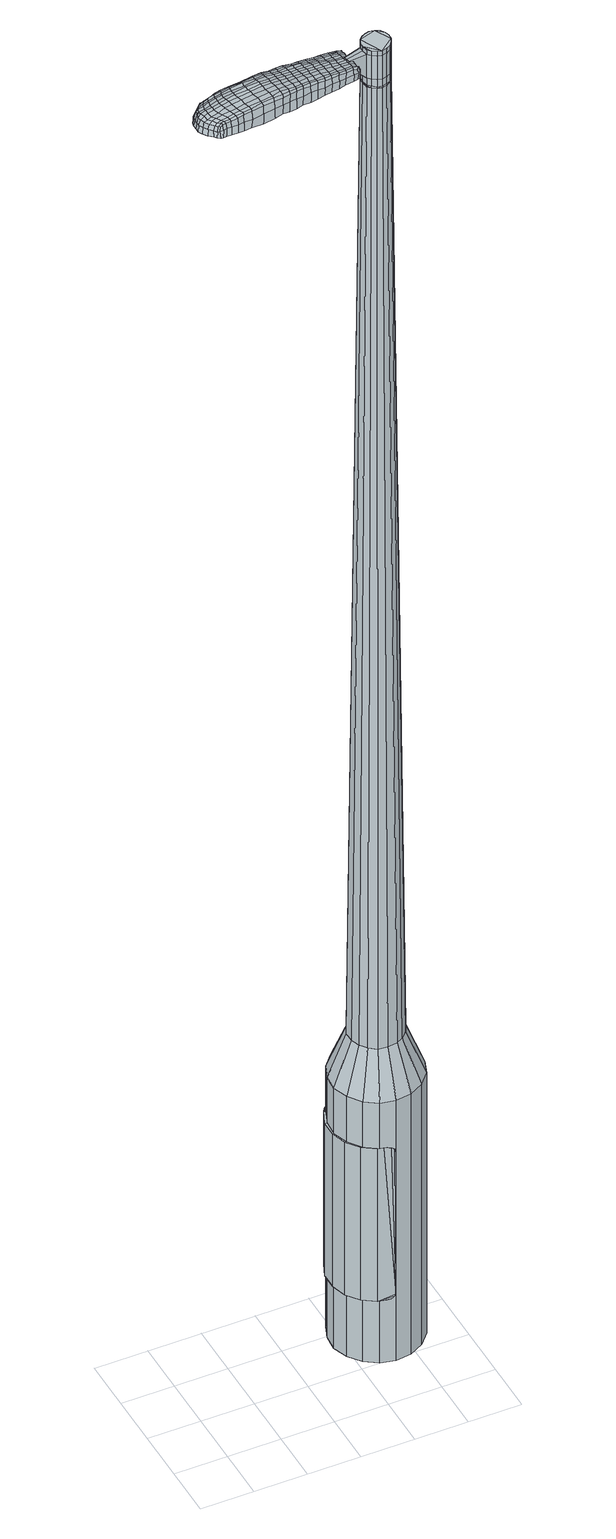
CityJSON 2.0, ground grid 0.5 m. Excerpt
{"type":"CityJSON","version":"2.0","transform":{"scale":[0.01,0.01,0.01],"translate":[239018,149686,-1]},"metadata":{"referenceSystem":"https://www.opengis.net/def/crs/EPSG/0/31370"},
"CityObjects":{
"object1":{"type":"GenericCityObject","attributes":{"cluster":982,"mean_distance_to_centroid":0.295,"new_centroid_x":239019.84,"new_centroid_y":149686.92,"mean_distance_to_camera":10.85,"H1":6.36,"H2":-16.32,"Z_final":110.92,"cluster2":-1,"proj_x":239018.96,"proj_y":149680.5,"id_line":83683,"bearing_l":277.88,"distance":6.48,"orientation":"right","G_obj":187.88},"geometry":[{"type":"MultiSurface","lod":"2","boundaries":[[[0,1,2,3]],[[1,4,5,2]],[[4,6,7,5]],[[6,8,9,7]],[[8,10,11,9]],[[10,12,13,11]],[[12,14,15,13]],[[14,16,17,15]],[[16,18,19,17]],[[18,20,21,19]],[[20,22,23,21]],[[22,24,25,23]],[[24,26,27,25]],[[26,28,29,27]],[[28,30,31,29]],[[30,32,33,31]],[[32,34,35,33]],[[34,0,3,35]],[[36,37,38,39]],[[38,40,41,42]],[[41,43,42]],[[42,44,45,46]],[[45,47,46]],[[46,48,49,50]],[[49,51,50]],[[42,46,50,38]],[[50,52,39,38]],[[53,36,39]],[[2,5,7,35]],[[7,9,11,15]],[[11,13,15]],[[15,17,19,23]],[[19,21,23]],[[23,25,27,31]],[[27,29,31]],[[15,23,31,7]],[[31,33,35,7]],[[3,2,35]],[[1,0,54,55]],[[0,34,56,54]],[[34,32,57,56]],[[32,30,58,57]],[[30,28,59,58]],[[28,26,60,59]],[[26,24,61,60]],[[24,22,62,61]],[[22,20,63,62]],[[20,18,64,63]],[[18,16,65,64]],[[16,14,66,65]],[[14,12,67,66]],[[12,10,68,67]],[[10,8,69,68]],[[8,6,70,69]],[[6,4,71,70]],[[4,1,55,71]],[[55,54,72,73]],[[54,56,74,72]],[[56,57,75,74]],[[57,58,76,75]],[[58,59,77,76]],[[59,60,78,77]],[[60,61,79,78]],[[61,62,80,79]],[[62,63,81,80]],[[63,64,82,81]],[[64,65,83,82]],[[65,66,84,83]],[[66,67,85,84]],[[67,68,86,85]],[[68,69,87,86]],[[69,70,88,87]],[[70,71,89,88]],[[71,55,73,89]],[[72,90,91,92]],[[93,94,90,72]],[[75,95,94,93]],[[96,97,95,75]],[[98,99,97,96]],[[78,100,99,98]],[[101,102,100,78]],[[80,103,102,101]],[[81,104,103,80]],[[105,106,104,81]],[[107,108,106,105]],[[109,110,108,107]],[[85,111,110,109]],[[86,112,111,85]],[[87,113,112,86]],[[88,114,113,87]],[[89,115,114,88]],[[92,91,115,89]],[[116,117,118,119]],[[120,116,119,121]],[[122,120,121,123]],[[124,122,123,125]],[[126,124,125,127]],[[128,126,127,129]],[[130,128,129,131]],[[132,130,131,133]],[[134,132,133,135]],[[136,134,135,137]],[[138,136,137,139]],[[140,138,139,141]],[[142,140,141,143]],[[144,142,143,145]],[[146,144,145,147]],[[148,146,147,149]],[[73,72,92]],[[74,93,72]],[[74,75,93]],[[76,96,75]],[[76,77,98,96]],[[77,78,98]],[[79,101,78]],[[79,80,101]],[[82,105,81]],[[82,83,107,105]],[[83,84,109,107]],[[84,85,109]],[[73,92,89]],[[150,91,90]],[[150,115,91]],[[151,110,111]],[[151,152,108,110]],[[152,153,106,108]],[[153,104,106]],[[154,102,103]],[[154,100,102]],[[155,99,100]],[[155,156,97,99]],[[156,95,97]],[[157,94,95]],[[157,90,94]],[[39,52,148,158]],[[150,90,159,149]],[[53,39,158,117]],[[90,157,118,159]],[[36,53,117,116]],[[157,95,119,118]],[[37,36,116,120]],[[95,156,121,119]],[[38,37,120,122]],[[156,155,123,121]],[[40,38,122,124]],[[155,100,125,123]],[[41,40,124,126]],[[100,154,127,125]],[[43,41,126,128]],[[154,103,129,127]],[[42,43,128,130]],[[103,104,131,129]],[[44,42,130,132]],[[104,153,133,131]],[[45,44,132,134]],[[153,152,135,133]],[[47,45,134,136]],[[152,151,137,135]],[[46,47,136,138]],[[151,111,139,137]],[[48,46,138,140]],[[111,112,141,139]],[[49,48,140,142]],[[112,113,143,141]],[[51,49,142,144]],[[113,114,145,143]],[[50,51,144,146]],[[114,115,147,145]],[[52,50,146,148]],[[115,150,149,147]],[[148,149,160,161]],[[149,159,162,160]],[[159,118,163,162]],[[118,117,164,163]],[[117,158,165,164]],[[158,148,161,165]],[[166,167,168,169]],[[170,166,169,171]],[[166,170,172,173]],[[167,166,173,174]],[[175,176,177,178]],[[179,175,178,180]],[[175,179,181,182]],[[176,175,182,183]],[[184,185,186,187]],[[188,184,187,189]],[[184,188,190,191]],[[185,184,191,192]],[[193,194,195,196]],[[197,193,196,198]],[[193,197,199,200]],[[194,193,200,201]],[[202,203,204,205]],[[206,202,205,207]],[[202,206,208,209]],[[203,202,209,210]],[[211,212,213,214]],[[215,211,214,216]],[[211,215,217,218]],[[212,211,218,219]],[[220,221,222,223]],[[212,220,223,213]],[[220,212,219,224]],[[221,220,224,225]],[[226,227,228,229]],[[221,226,229,222]],[[226,221,225,230]],[[227,226,230,231]],[[232,170,171,233]],[[227,232,233,228]],[[232,227,231,234]],[[170,232,234,172]],[[235,236,237,238]],[[239,235,238,240]],[[235,239,241,242]],[[236,235,242,243]],[[244,245,246,247]],[[236,244,247,237]],[[244,236,243,248]],[[245,244,248,249]],[[250,251,252,253]],[[245,250,253,246]],[[250,245,249,254]],[[251,250,254,255]],[[256,257,258,259]],[[251,256,259,252]],[[256,251,255,260]],[[257,256,260,261]],[[262,167,174,263]],[[257,262,263,258]],[[262,257,261,264]],[[167,262,264,168]],[[265,266,267,268]],[[269,265,268,270]],[[265,269,271,272]],[[266,265,272,273]],[[274,275,276,277]],[[266,274,277,267]],[[274,266,273,278]],[[275,274,278,279]],[[280,281,282,283]],[[275,280,283,276]],[[280,275,279,284]],[[281,280,284,285]],[[286,179,180,287]],[[281,286,287,282]],[[286,281,285,288]],[[179,286,288,181]],[[289,290,291,292]],[[293,289,292,294]],[[289,293,295,296]],[[290,289,296,297]],[[298,299,300,301]],[[290,298,301,291]],[[298,290,297,302]],[[299,298,302,303]],[[304,305,306,307]],[[299,304,307,300]],[[304,299,303,308]],[[305,304,308,309]],[[310,311,312,313]],[[305,310,313,306]],[[310,305,309,314]],[[311,310,314,315]],[[316,176,183,317]],[[311,316,317,312]],[[316,311,315,318]],[[176,316,318,177]],[[319,205,204,320]],[[321,319,320,322]],[[319,321,323,324]],[[205,319,324,207]],[[325,321,322,326]],[[327,325,326,328]],[[325,327,329,330]],[[321,325,330,323]],[[331,327,328,332]],[[333,331,332,334]],[[331,333,335,336]],[[327,331,336,329]],[[337,333,334,338]],[[339,337,338,340]],[[337,339,341,342]],[[333,337,342,335]],[[343,339,340,344]],[[194,343,344,195]],[[343,194,201,345]],[[339,343,345,341]],[[346,347,192,191]],[[348,346,191,190]],[[346,348,349,350]],[[347,346,350,351]],[[352,353,351,350]],[[354,352,350,349]],[[352,354,355,356]],[[353,352,356,357]],[[358,359,357,356]],[[360,358,356,355]],[[358,360,361,362]],[[359,358,362,363]],[[364,365,363,362]],[[366,364,362,361]],[[364,366,199,197]],[[365,364,197,198]],[[367,368,369,370]],[[269,367,370,271]],[[367,269,270,371]],[[368,367,371,372]],[[373,188,189,374]],[[368,373,374,369]],[[373,368,372,375]],[[188,373,375,190]],[[376,377,378,379]],[[215,376,379,217]],[[376,215,216,380]],[[377,376,380,381]],[[382,383,384,385]],[[377,382,385,378]],[[382,377,381,386]],[[383,382,386,387]],[[388,185,192,389]],[[383,388,389,384]],[[388,383,387,390]],[[185,388,390,186]],[[391,392,393,394]],[[173,391,394,174]],[[391,173,172,395]],[[392,391,395,396]],[[397,398,399,400]],[[392,397,400,393]],[[397,392,396,401]],[[398,397,401,402]],[[403,196,195,404]],[[398,403,404,399]],[[403,398,402,405]],[[196,403,405,198]],[[406,407,408,409]],[[178,406,409,180]],[[406,178,177,410]],[[407,406,410,411]],[[412,200,199,413]],[[407,412,413,408]],[[412,407,411,414]],[[200,412,414,201]],[[415,416,417,418]],[[293,415,418,295]],[[415,293,294,419]],[[416,415,419,420]],[[421,206,207,422]],[[416,421,422,417]],[[421,416,420,423]],[[206,421,423,208]],[[424,425,426,427]],[[239,424,427,241]],[[424,239,240,428]],[[425,424,428,429]],[[430,431,432,433]],[[425,430,433,426]],[[430,425,429,434]],[[431,430,434,435]],[[436,203,210,437]],[[431,436,437,432]],[[436,431,435,438]],[[203,436,438,204]],[[439,440,429,428]],[[238,439,428,240]],[[439,238,237,441]],[[440,439,441,442]],[[443,444,435,434]],[[440,443,434,429]],[[443,440,442,445]],[[444,443,445,446]],[[447,320,204,438]],[[444,447,438,435]],[[447,444,446,448]],[[320,447,448,322]],[[449,450,451,452]],[[296,449,452,297]],[[449,296,295,418]],[[450,449,418,417]],[[453,324,323,454]],[[450,453,454,451]],[[453,450,417,422]],[[324,453,422,207]],[[455,456,442,441]],[[247,455,441,237]],[[455,247,246,457]],[[456,455,457,458]],[[459,460,446,445]],[[456,459,445,442]],[[459,456,458,461]],[[460,459,461,462]],[[463,326,322,448]],[[460,463,448,446]],[[463,460,462,464]],[[326,463,464,328]],[[465,466,467,468]],[[302,465,468,303]],[[465,302,297,452]],[[466,465,452,451]],[[469,330,329,470]],[[466,469,470,467]],[[469,466,451,454]],[[330,469,454,323]],[[471,472,458,457]],[[253,471,457,246]],[[471,253,252,473]],[[472,471,473,474]],[[475,476,462,461]],[[472,475,461,458]],[[475,472,474,477]],[[476,475,477,478]],[[479,332,328,464]],[[476,479,464,462]],[[479,476,478,480]],[[332,479,480,334]],[[481,482,483,484]],[[308,481,484,309]],[[481,308,303,468]],[[482,481,468,467]],[[485,336,335,486]],[[482,485,486,483]],[[485,482,467,470]],[[336,485,470,329]],[[487,488,474,473]],[[259,487,473,252]],[[487,259,258,489]],[[488,487,489,490]],[[491,492,478,477]],[[488,491,477,474]],[[491,488,490,493]],[[492,491,493,494]],[[495,338,334,480]],[[492,495,480,478]],[[495,492,494,496]],[[338,495,496,340]],[[497,498,499,500]],[[314,497,500,315]],[[497,314,309,484]],[[498,497,484,483]],[[501,342,341,502]],[[498,501,502,499]],[[501,498,483,486]],[[342,501,486,335]],[[503,504,490,489]],[[263,503,489,258]],[[503,263,174,394]],[[504,503,394,393]],[[505,506,494,493]],[[504,505,493,490]],[[505,504,393,400]],[[506,505,400,399]],[[507,344,340,496]],[[506,507,496,494]],[[507,506,399,404]],[[344,507,404,195]],[[508,509,411,410]],[[318,508,410,177]],[[508,318,315,500]],[[509,508,500,499]],[[510,345,201,414]],[[509,510,414,411]],[[510,509,499,502]],[[345,510,502,341]],[[511,512,372,371]],[[268,511,371,270]],[[511,268,267,513]],[[512,511,513,514]],[[515,348,190,375]],[[512,515,375,372]],[[515,512,514,516]],[[348,515,516,349]],[[517,518,519,520]],[[218,517,520,219]],[[517,218,217,379]],[[518,517,379,378]],[[521,522,523,524]],[[518,521,524,519]],[[521,518,378,385]],[[522,521,385,384]],[[525,347,351,526]],[[522,525,526,523]],[[525,522,384,389]],[[347,525,389,192]],[[527,528,514,513]],[[277,527,513,267]],[[527,277,276,529]],[[528,527,529,530]],[[531,354,349,516]],[[528,531,516,514]],[[531,528,530,532]],[[354,531,532,355]],[[533,534,535,536]],[[224,533,536,225]],[[533,224,219,520]],[[534,533,520,519]],[[537,538,539,540]],[[534,537,540,535]],[[537,534,519,524]],[[538,537,524,523]],[[541,353,357,542]],[[538,541,542,539]],[[541,538,523,526]],[[353,541,526,351]],[[543,544,530,529]],[[283,543,529,276]],[[543,283,282,545]],[[544,543,545,546]],[[547,360,355,532]],[[544,547,532,530]],[[547,544,546,548]],[[360,547,548,361]],[[549,550,551,552]],[[230,549,552,231]],[[549,230,225,536]],[[550,549,536,535]],[[553,554,555,556]],[[550,553,556,551]],[[553,550,535,540]],[[554,553,540,539]],[[557,359,363,558]],[[554,557,558,555]],[[557,554,539,542]],[[359,557,542,357]],[[559,560,546,545]],[[287,559,545,282]],[[559,287,180,409]],[[560,559,409,408]],[[561,366,361,548]],[[560,561,548,546]],[[561,560,408,413]],[[366,561,413,199]],[[562,563,396,395]],[[234,562,395,172]],[[562,234,231,552]],[[563,562,552,551]],[[564,565,402,401]],[[563,564,401,396]],[[564,563,551,556]],[[565,564,556,555]],[[566,365,198,405]],[[565,566,405,402]],[[566,565,555,558]],[[365,566,558,363]],[[567,568,569,570]],[[570,569,571,572]],[[573,571,569,574]],[[574,569,568,575]],[[576,577,578,579]],[[579,578,580,581]],[[582,580,578,583]],[[583,578,577,584]],[[585,586,587,588]],[[588,587,589,590]],[[591,589,587,592]],[[592,587,586,593]],[[594,595,596,597]],[[597,596,598,599]],[[600,598,596,601]],[[601,596,595,602]],[[603,604,605,606]],[[606,605,607,608]],[[609,607,605,610]],[[610,605,604,611]],[[612,613,614,615]],[[615,614,616,617]],[[618,616,614,619]],[[619,614,613,620]],[[621,622,623,624]],[[624,623,613,612]],[[620,613,623,625]],[[625,623,622,626]],[[627,628,629,630]],[[630,629,622,621]],[[626,622,629,631]],[[631,629,628,632]],[[572,571,633,634]],[[634,633,628,627]],[[632,628,633,635]],[[635,633,571,573]],[[636,637,638,639]],[[639,638,640,641]],[[642,640,638,643]],[[643,638,637,644]],[[645,646,647,648]],[[648,647,637,636]],[[644,637,647,649]],[[649,647,646,650]],[[651,652,653,654]],[[654,653,646,645]],[[650,646,653,655]],[[655,653,652,656]],[[657,658,659,660]],[[660,659,652,651]],[[656,652,659,661]],[[661,659,658,662]],[[575,568,663,664]],[[664,663,658,657]],[[662,658,663,665]],[[665,663,568,567]],[[666,667,668,669]],[[669,668,670,671]],[[672,670,668,673]],[[673,668,667,674]],[[675,676,677,678]],[[678,677,667,666]],[[674,667,677,679]],[[679,677,676,680]],[[681,682,683,684]],[[684,683,676,675]],[[680,676,683,685]],[[685,683,682,686]],[[581,580,687,688]],[[688,687,682,681]],[[686,682,687,689]],[[689,687,580,582]],[[690,691,692,693]],[[693,692,694,695]],[[696,694,692,697]],[[697,692,691,698]],[[699,700,701,702]],[[702,701,691,690]],[[698,691,701,703]],[[703,701,700,704]],[[705,706,707,708]],[[708,707,700,699]],[[704,700,707,709]],[[709,707,706,710]],[[711,712,713,714]],[[714,713,706,705]],[[710,706,713,715]],[[715,713,712,716]],[[584,577,717,718]],[[718,717,712,711]],[[716,712,717,719]],[[719,717,577,576]],[[603,606,720,721]],[[721,720,722,723]],[[724,722,720,725]],[[725,720,606,608]],[[723,722,726,727]],[[727,726,728,729]],[[730,728,726,731]],[[731,726,722,724]],[[729,728,732,733]],[[733,732,734,735]],[[736,734,732,737]],[[737,732,728,730]],[[735,734,738,739]],[[739,738,740,741]],[[742,740,738,743]],[[743,738,734,736]],[[741,740,744,745]],[[745,744,595,594]],[[602,595,744,746]],[[746,744,740,742]],[[593,747,748,592]],[[592,748,749,591]],[[750,749,748,751]],[[751,748,747,752]],[[752,753,754,751]],[[751,754,755,750]],[[756,755,754,757]],[[757,754,753,758]],[[758,759,760,757]],[[757,760,761,756]],[[762,761,760,763]],[[763,760,759,764]],[[764,765,766,763]],[[763,766,767,762]],[[600,767,766,598]],[[598,766,765,599]],[[768,769,770,771]],[[771,770,670,672]],[[671,670,770,772]],[[772,770,769,773]],[[590,589,774,775]],[[775,774,769,768]],[[773,769,774,776]],[[776,774,589,591]],[[777,778,779,780]],[[780,779,616,618]],[[617,616,779,781]],[[781,779,778,782]],[[783,784,785,786]],[[786,785,778,777]],[[782,778,785,787]],[[787,785,784,788]],[[593,586,789,790]],[[790,789,784,783]],[[788,784,789,791]],[[791,789,586,585]],[[792,793,794,795]],[[795,794,574,575]],[[573,574,794,796]],[[796,794,793,797]],[[798,799,800,801]],[[801,800,793,792]],[[797,793,800,802]],[[802,800,799,803]],[[594,597,804,805]],[[805,804,799,798]],[[803,799,804,806]],[[806,804,597,599]],[[807,808,809,810]],[[810,809,579,581]],[[576,579,809,811]],[[811,809,808,812]],[[600,601,813,814]],[[814,813,808,807]],[[812,808,813,815]],[[815,813,601,602]],[[816,817,818,819]],[[819,818,694,696]],[[695,694,818,820]],[[820,818,817,821]],[[608,607,822,823]],[[823,822,817,816]],[[821,817,822,824]],[[824,822,607,609]],[[825,826,827,828]],[[828,827,640,642]],[[641,640,827,829]],[[829,827,826,830]],[[831,832,833,834]],[[834,833,826,825]],[[830,826,833,835]],[[835,833,832,836]],[[611,604,837,838]],[[838,837,832,831]],[[836,832,837,839]],[[839,837,604,603]],[[830,840,841,829]],[[829,841,639,641]],[[636,639,841,842]],[[841,840,842]],[[836,843,844,835]],[[835,844,840,830]],[[842,840,844,845]],[[845,844,843,846]],[[603,721,847,839]],[[839,847,843,836]],[[846,843,847,848]],[[848,847,721,723]],[[849,850,851,852]],[[852,851,697,698]],[[696,697,851,819]],[[819,851,850,816]],[[724,725,853,854]],[[854,853,850,849]],[[816,850,853,823]],[[823,853,725,608]],[[855,856,842]],[[842,856,648,636]],[[645,648,856,857]],[[857,856,855,858]],[[846,859,860,845]],[[845,860,855,842]],[[858,855,860,861]],[[861,860,859,862]],[[723,727,863,848]],[[848,863,859,846]],[[862,859,863,864]],[[864,863,727,729]],[[865,866,867,868]],[[868,867,703,704]],[[698,703,867,852]],[[852,867,866,849]],[[730,731,869,870]],[[870,869,866,865]],[[849,866,869,854]],[[854,869,731,724]],[[858,871,872,857]],[[857,872,654,645]],[[651,654,872,873]],[[873,872,871,874]],[[862,875,876,861]],[[861,876,871,858]],[[874,871,876,877]],[[877,876,875,878]],[[729,733,879,864]],[[864,879,875,862]],[[878,875,879,880]],[[880,879,733,735]],[[881,882,883,884]],[[884,883,709,710]],[[704,709,883,868]],[[868,883,882,865]],[[736,737,885,886]],[[886,885,882,881]],[[865,882,885,870]],[[870,885,737,730]],[[874,887,888,873]],[[873,888,660,651]],[[657,660,888,889]],[[889,888,887,890]],[[878,891,892,877]],[[877,892,887,874]],[[890,887,892,893]],[[893,892,891,894]],[[735,739,895,880]],[[880,895,891,878]],[[894,891,895,896]],[[896,895,739,741]],[[897,898,899,900]],[[900,899,715,716]],[[710,715,899,884]],[[884,899,898,881]],[[742,743,901,902]],[[902,901,898,897]],[[881,898,901,886]],[[886,901,743,736]],[[890,903,904,889]],[[889,904,664,657]],[[575,664,904,795]],[[795,904,903,792]],[[894,905,906,893]],[[893,906,903,890]],[[792,903,906,801]],[[801,906,905,798]],[[741,745,907,896]],[[896,907,905,894]],[[798,905,907,805]],[[805,907,745,594]],[[812,908,909,811]],[[811,909,719,576]],[[716,719,909,900]],[[900,909,908,897]],[[602,746,910,815]],[[815,910,908,812]],[[897,908,910,902]],[[902,910,746,742]],[[773,911,912,772]],[[772,912,669,671]],[[666,669,912,913]],[[913,912,911,914]],[[591,749,915,776]],[[776,915,911,773]],[[914,911,915,916]],[[916,915,749,750]],[[917,918,919,920]],[[920,919,619,620]],[[618,619,919,780]],[[780,919,918,777]],[[921,922,923,924]],[[924,923,918,917]],[[777,918,923,786]],[[786,923,922,783]],[[752,747,925,926]],[[926,925,922,921]],[[783,922,925,790]],[[790,925,747,593]],[[914,927,928,913]],[[913,928,678,666]],[[675,678,928,929]],[[929,928,927,930]],[[750,755,931,916]],[[916,931,927,914]],[[930,927,931,932]],[[932,931,755,756]],[[933,934,935,936]],[[936,935,625,626]],[[620,625,935,920]],[[920,935,934,917]],[[937,938,939,940]],[[940,939,934,933]],[[917,934,939,924]],[[924,939,938,921]],[[758,753,941,942]],[[942,941,938,937]],[[921,938,941,926]],[[926,941,753,752]],[[930,943,944,929]],[[929,944,684,675]],[[681,684,944,945]],[[945,944,943,946]],[[756,761,947,932]],[[932,947,943,930]],[[946,943,947,948]],[[948,947,761,762]],[[949,950,951,952]],[[952,951,631,632]],[[626,631,951,936]],[[936,951,950,933]],[[953,954,955,956]],[[956,955,950,949]],[[933,950,955,940]],[[940,955,954,937]],[[764,759,957,958]],[[958,957,954,953]],[[937,954,957,942]],[[942,957,759,758]],[[946,959,960,945]],[[945,960,688,681]],[[581,688,960,810]],[[810,960,959,807]],[[762,767,961,948]],[[948,961,959,946]],[[807,959,961,814]],[[814,961,767,600]],[[797,962,963,796]],[[796,963,635,573]],[[632,635,963,952]],[[952,963,962,949]],[[803,964,965,802]],[[802,965,962,797]],[[949,962,965,956]],[[956,965,964,953]],[[599,765,966,806]],[[806,966,964,803]],[[953,964,966,958]],[[958,966,765,764]],[[567,570,169,168]],[[570,572,171,169]],[[582,583,182,181]],[[583,584,183,182]],[[585,588,187,186]],[[588,590,189,187]],[[609,610,209,208]],[[610,611,210,209]],[[612,615,214,213]],[[615,617,216,214]],[[621,624,223,222]],[[624,612,213,223]],[[627,630,229,228]],[[630,621,222,229]],[[572,634,233,171]],[[634,627,228,233]],[[642,643,242,241]],[[643,644,243,242]],[[644,649,248,243]],[[649,650,249,248]],[[650,655,254,249]],[[655,656,255,254]],[[656,661,260,255]],[[661,662,261,260]],[[662,665,264,261]],[[665,567,168,264]],[[672,673,272,271]],[[673,674,273,272]],[[674,679,278,273]],[[679,680,279,278]],[[680,685,284,279]],[[685,686,285,284]],[[686,689,288,285]],[[689,582,181,288]],[[690,693,292,291]],[[693,695,294,292]],[[699,702,301,300]],[[702,690,291,301]],[[705,708,307,306]],[[708,699,300,307]],[[711,714,313,312]],[[714,705,306,313]],[[584,718,317,183]],[[718,711,312,317]],[[768,771,370,369]],[[771,672,271,370]],[[590,775,374,189]],[[775,768,369,374]],[[617,781,380,216]],[[781,782,381,380]],[[782,787,386,381]],[[787,788,387,386]],[[788,791,390,387]],[[791,585,186,390]],[[695,820,419,294]],[[820,821,420,419]],[[821,824,423,420]],[[824,609,208,423]],[[825,828,427,426]],[[828,642,241,427]],[[831,834,433,432]],[[834,825,426,433]],[[611,838,437,210]],[[838,831,432,437]],[[967,968,969,970]],[[971,972,970,969]],[[973,974,975,976]],[[977,978,979,980]],[[968,981,982,969]],[[983,971,969,982]],[[984,973,976,985]],[[986,987,978,977]],[[981,988,989,982]],[[989,990,983,982]],[[991,984,985,992]],[[993,987,986,994]],[[988,995,996,989]],[[996,997,990,989]],[[998,991,992,999]],[[1000,993,994,1001]],[[1002,1003,1004,1005]],[[1006,1007,1003,1002]],[[1006,1008,1009,1007]],[[1008,1010,1011,1009]],[[1012,1013,1014,1015]],[[1016,1017,1013,1012]],[[1018,1019,1017,1016]],[[1020,1021,1019,1018]],[[1015,1004,1003,1012]],[[1012,1003,1007,1016]],[[1007,1009,1018,1016]],[[1009,1011,1020,1018]],[[976,975,972,971]],[[985,976,971,983]],[[990,992,985,983]],[[997,999,992,990]],[[977,980,974,973]],[[986,977,973,984]],[[994,986,984,991]],[[1001,994,991,998]],[[978,1002,1005,979]],[[987,1006,1002,978]],[[1008,1006,987,993]],[[1010,1008,993,1000]],[[1022,1023,1024,1025]],[[1024,1026,1027,1028]],[[1024,1028,1029,1030]],[[1024,1030,1025]],[[1031,1022,1025,1032]],[[1033,1032,1025,1034]],[[1035,1034,1025]],[[1036,1024,1023,1037]],[[1038,1036,1037,1039]],[[1040,1038,1039,1041]],[[1042,1040,1041,1043]],[[1044,1042,1043,1045]],[[1045,1046,1047,1048]],[[1045,1048,1049,1050]],[[1045,1050,1051,1052]],[[1051,1053,1054,1055]],[[1051,1055,1056,1057]],[[1051,1057,1052]],[[1045,1052,1044]],[[1058,1059,1023,1022]],[[1060,1061,1026,1024]],[[1062,1063,1035,1025]],[[1059,1064,1037,1023]],[[1065,1060,1024,1036]],[[1064,1066,1039,1037]],[[1067,1065,1036,1038]],[[1066,1068,1041,1039]],[[1069,1067,1038,1040]],[[1068,1070,1043,1041]],[[1071,1069,1040,1042]],[[1070,1072,1045,1043]],[[1073,1071,1042,1044]],[[1072,1074,1046,1045]],[[1075,1076,1053,1051]],[[1077,1073,1044,1052]],[[1047,1046,1074,1078]],[[1048,1047,1078,1079]],[[1049,1048,1079,1080]],[[1050,1049,1080,1081]],[[1051,1050,1081,1075]],[[1082,1058,1022,1031]],[[1083,1082,1031,1032]],[[1084,1083,1032,1033]],[[1085,1084,1033,1034]],[[1063,1085,1034,1035]],[[1027,1026,1061,1086]],[[1054,1053,1076,1087]],[[1028,1027,1086,1088]],[[1029,1028,1088,1089]],[[1030,1029,1089,1090]],[[1025,1030,1090,1062]],[[1055,1054,1087,1091]],[[1056,1055,1091,1092]],[[1057,1056,1092,1093]],[[1052,1057,1093,1077]]]}]}
},
"vertices":[
[141,84,384],[142,99,384],[142,99,96],[141,84,96],[147,112,384],[147,112,96],[157,123,384],[157,123,96],[170,130,384],[170,130,96],[185,132,384],[185,132,96],[199,129,384],[199,129,96],[211,121,384],[211,121,96],[220,109,384],[220,109,96],[225,95,384],[225,95,96],[224,81,384],[224,81,96],[219,67,384],[219,67,96],[209,56,384],[209,56,96],[196,49,384],[196,49,96],[181,47,384],[181,47,96],[167,50,384],[167,50,96],[155,58,384],[155,58,96],[146,70,384],[146,70,96],[174,80,1524],[178,77,1524],[182,76,1524],[170,88,1524],[187,77,1524],[191,79,1524],[196,87,1524],[194,83,1524],[196,92,1524],[195,96,1524],[188,102,1524],[192,100,1524],[183,103,1524],[179,102,1524],[172,97,1524],[175,100,1524],[170,93,1524],[171,83,1524],[158,86,429],[158,95,429],[161,78,429],[166,71,429],[173,66,429],[182,65,429],[191,66,429],[198,70,429],[204,76,429],[208,84,429],[208,93,429],[205,101,429],[200,108,429],[192,113,429],[184,115,429],[175,114,429],[168,110,429],[162,103,429],[170,88,1483],[170,93,1483],[171,83,1483],[174,80,1483],[178,77,1483],[182,76,1483],[187,77,1483],[191,79,1483],[194,83,1483],[196,87,1483],[196,92,1483],[195,96,1483],[192,100,1483],[188,102,1483],[183,103,1483],[179,102,1483],[175,100,1483],[172,97,1483],[170,88,1485],[170,92,1485],[170,92,1483],[172,84,1483],[172,84,1485],[174,80,1485],[178,78,1483],[178,78,1485],[183,77,1483],[183,77,1485],[187,77,1485],[191,80,1483],[191,80,1485],[194,83,1485],[196,87,1485],[196,91,1483],[196,91,1485],[194,96,1483],[194,96,1485],[192,99,1483],[192,99,1485],[188,102,1485],[183,103,1485],[179,102,1485],[175,100,1485],[172,97,1485],[174,80,1519],[171,83,1519],[171,83,1493],[174,80,1493],[178,77,1519],[178,77,1493],[182,76,1519],[182,76,1493],[187,77,1519],[187,77,1493],[191,79,1519],[191,79,1493],[194,83,1519],[194,83,1493],[196,87,1519],[196,87,1493],[196,92,1519],[196,92,1493],[195,96,1519],[195,96,1493],[192,100,1519],[192,100,1493],[188,102,1519],[188,102,1493],[183,103,1519],[183,103,1493],[179,102,1519],[179,102,1493],[175,100,1519],[175,100,1493],[172,97,1519],[172,97,1493],[170,93,1519],[170,93,1493],[170,93,1485],[192,100,1485],[195,96,1485],[196,92,1485],[191,79,1485],[182,76,1485],[178,77,1485],[171,83,1485],[170,88,1519],[170,88,1493],[151,88,1513],[151,88,1518],[151,85,1513],[152,82,1513],[152,82,1518],[151,85,1518],[75,94,1519],[82,95,1518],[81,96,1509],[74,96,1510],[67,94,1519],[65,95,1510],[68,92,1526],[76,93,1525],[83,94,1525],[80,56,1519],[87,58,1518],[88,59,1525],[81,58,1525],[72,55,1519],[72,56,1526],[71,53,1510],[79,55,1510],[86,56,1509],[5,64,1519],[5,67,1519],[4,67,1513],[4,63,1513],[7,60,1519],[6,59,1513],[8,60,1524],[7,64,1524],[6,67,1524],[78,74,1530],[86,75,1529],[85,78,1529],[78,77,1530],[69,73,1531],[69,76,1531],[70,69,1530],[79,70,1530],[86,71,1529],[158,85,1512],[158,88,1512],[157,88,1517],[157,85,1517],[159,82,1512],[158,82,1517],[158,82,1506],[157,85,1506],[157,88,1506],[17,85,1519],[20,86,1519],[19,87,1512],[16,86,1512],[14,84,1518],[13,85,1512],[15,83,1522],[17,84,1523],[20,85,1524],[24,87,1519],[30,88,1519],[29,89,1512],[23,88,1512],[25,86,1524],[31,87,1525],[36,89,1519],[44,91,1519],[42,92,1511],[34,91,1511],[37,88,1526],[45,89,1526],[55,92,1519],[53,93,1510],[56,91,1526],[149,100,1513],[141,100,1513],[142,99,1518],[150,99,1517],[154,101,1512],[154,100,1516],[153,101,1506],[148,101,1507],[140,101,1507],[134,99,1514],[126,99,1515],[127,98,1520],[135,98,1519],[132,100,1507],[125,100,1507],[119,98,1515],[111,98,1516],[112,96,1522],[120,97,1521],[117,99,1508],[110,99,1508],[104,97,1517],[97,96,1517],[98,95,1524],[105,96,1523],[103,98,1508],[95,98,1509],[89,96,1518],[90,94,1524],[88,97,1509],[21,49,1519],[24,50,1519],[24,51,1524],[21,51,1523],[18,50,1518],[19,51,1522],[18,48,1512],[20,48,1512],[23,48,1512],[29,50,1519],[35,50,1519],[35,51,1525],[29,51,1524],[28,48,1512],[34,48,1512],[41,51,1519],[49,51,1519],[49,53,1526],[41,52,1526],[40,49,1511],[47,50,1511],[60,53,1519],[61,55,1526],[59,51,1510],[153,70,1513],[145,69,1513],[144,68,1507],[152,69,1507],[158,72,1512],[157,71,1506],[157,72,1516],[153,72,1517],[146,70,1518],[138,67,1514],[131,66,1515],[130,65,1507],[137,66,1507],[138,69,1519],[131,67,1520],[123,64,1515],[116,63,1516],[115,61,1508],[122,63,1508],[124,66,1521],[117,65,1522],[109,62,1517],[101,60,1517],[100,59,1509],[108,60,1508],[109,63,1523],[102,62,1524],[94,59,1518],[93,57,1509],[95,61,1524],[152,84,1519],[151,87,1519],[144,83,1520],[144,86,1520],[145,80,1520],[152,81,1519],[137,82,1522],[137,85,1522],[130,81,1523],[129,84,1523],[130,78,1523],[137,79,1521],[122,80,1524],[122,83,1524],[115,79,1525],[115,82,1525],[115,76,1525],[123,77,1524],[108,78,1526],[107,81,1526],[100,77,1527],[100,80,1527],[101,74,1527],[108,75,1526],[93,76,1528],[93,79,1528],[93,72,1528],[10,64,1527],[9,68,1527],[11,60,1526],[15,61,1527],[14,65,1528],[14,69,1528],[20,66,1529],[20,69,1529],[22,62,1528],[29,63,1530],[28,67,1530],[27,70,1530],[35,68,1531],[34,71,1531],[36,64,1530],[45,65,1531],[44,69,1531],[43,73,1531],[57,71,1531],[56,74,1531],[57,67,1531],[16,50,1518],[13,52,1519],[13,51,1513],[15,49,1513],[17,51,1523],[15,53,1523],[10,56,1519],[9,55,1513],[11,56,1524],[12,83,1518],[10,81,1518],[12,80,1523],[14,82,1523],[11,84,1513],[9,82,1513],[8,78,1519],[6,75,1519],[8,75,1524],[10,78,1523],[7,78,1513],[5,75,1513],[5,71,1519],[7,71,1524],[4,71,1513],[77,92,1528],[77,90,1528],[84,90,1528],[84,92,1527],[68,91,1528],[68,89,1529],[77,87,1529],[77,84,1530],[85,84,1529],[84,88,1528],[68,86,1529],[68,83,1530],[78,80,1530],[85,81,1529],[69,79,1531],[81,59,1528],[80,62,1529],[72,60,1529],[72,58,1528],[88,61,1527],[88,63,1528],[80,66,1529],[71,64,1530],[87,67,1528],[160,73,1512],[160,75,1512],[158,75,1517],[159,74,1517],[159,72,1506],[159,74,1506],[159,78,1512],[158,79,1517],[158,78,1506],[156,100,1512],[157,98,1512],[156,99,1506],[155,100,1506],[155,99,1517],[155,97,1517],[157,96,1512],[157,93,1512],[156,93,1506],[156,96,1506],[156,95,1517],[156,93,1517],[158,90,1512],[157,91,1506],[156,90,1517],[150,98,1519],[150,97,1519],[142,98,1520],[143,96,1520],[150,94,1519],[151,92,1519],[143,94,1520],[143,91,1520],[151,89,1519],[144,88,1520],[153,73,1519],[153,75,1519],[146,73,1520],[146,71,1520],[153,78,1519],[145,77,1520],[135,97,1521],[135,95,1521],[128,96,1522],[128,94,1522],[136,93,1521],[136,90,1521],[128,92,1522],[129,89,1523],[136,87,1522],[129,87,1523],[139,70,1521],[138,72,1521],[131,71,1522],[131,69,1522],[138,75,1521],[131,74,1522],[120,96,1523],[120,94,1523],[113,95,1524],[113,93,1524],[121,91,1523],[121,88,1524],[113,91,1525],[114,88,1525],[122,86,1524],[114,85,1525],[124,67,1523],[124,70,1523],[116,68,1524],[117,66,1524],[123,73,1524],[116,72,1525],[106,94,1525],[106,92,1525],[98,94,1526],[98,92,1526],[106,90,1526],[106,87,1526],[99,89,1527],[99,86,1527],[107,84,1526],[100,83,1527],[109,65,1525],[109,67,1525],[102,66,1526],[102,63,1526],[109,71,1526],[101,69,1527],[91,93,1527],[91,91,1527],[91,88,1527],[92,85,1528],[92,82,1528],[95,62,1527],[95,64,1527],[94,68,1528],[20,52,1525],[17,53,1525],[23,52,1526],[21,54,1526],[14,57,1526],[18,57,1527],[16,83,1525],[14,81,1525],[18,82,1526],[19,83,1525],[12,78,1525],[10,75,1526],[15,76,1527],[16,79,1526],[9,72,1526],[14,72,1527],[28,52,1526],[27,54,1527],[34,53,1527],[33,55,1528],[24,58,1528],[31,58,1529],[24,84,1526],[23,83,1527],[29,84,1528],[30,86,1527],[22,80,1527],[21,77,1528],[28,78,1529],[28,81,1528],[20,73,1528],[27,74,1530],[41,53,1528],[39,55,1529],[49,54,1528],[48,57,1529],[38,59,1529],[46,60,1530],[36,87,1528],[36,85,1528],[44,86,1529],[45,88,1528],[35,82,1529],[34,79,1530],[43,80,1530],[44,83,1530],[34,75,1530],[43,76,1531],[60,56,1529],[60,58,1529],[59,62,1530],[56,89,1528],[56,87,1529],[56,85,1530],[56,81,1530],[56,78,1531],[81,95,1509],[82,93,1518],[75,92,1518],[74,94,1509],[67,92,1519],[65,93,1510],[68,90,1525],[76,91,1525],[83,92,1525],[87,61,1525],[87,59,1518],[80,58,1518],[80,60,1525],[71,57,1519],[72,58,1525],[70,55,1510],[79,57,1509],[86,58,1509],[6,67,1513],[7,67,1519],[7,64,1519],[6,64,1513],[9,61,1519],[8,60,1513],[10,61,1524],[9,64,1524],[8,68,1524],[85,78,1528],[85,75,1528],[78,74,1529],[78,77,1529],[69,73,1529],[69,76,1529],[70,69,1529],[79,70,1529],[86,71,1528],[155,87,1516],[156,87,1512],[156,85,1512],[155,85,1516],[156,82,1512],[156,82,1516],[156,81,1506],[155,85,1506],[155,87,1506],[19,85,1512],[20,84,1519],[17,83,1518],[16,84,1512],[15,82,1518],[14,84,1512],[16,82,1522],[18,82,1523],[21,83,1523],[29,88,1512],[30,86,1519],[25,85,1519],[24,86,1512],[26,84,1524],[31,85,1525],[42,90,1511],[44,89,1519],[36,87,1519],[35,89,1511],[37,86,1525],[45,87,1526],[55,90,1519],[54,91,1510],[56,89,1526],[142,97,1518],[141,98,1513],[149,98,1513],[149,98,1517],[154,99,1512],[153,98,1515],[153,99,1506],[148,99,1506],[140,99,1507],[127,96,1520],[126,97,1514],[134,97,1514],[135,96,1519],[133,98,1507],[125,98,1507],[112,94,1522],[111,96,1516],[119,96,1515],[120,95,1521],[117,97,1508],[110,97,1508],[98,93,1523],[97,94,1517],[104,95,1516],[105,94,1522],[103,96,1508],[95,96,1508],[89,94,1517],[91,92,1524],[88,95,1509],[24,53,1523],[24,52,1519],[21,51,1518],[21,53,1523],[19,52,1518],[19,53,1522],[18,50,1512],[20,50,1512],[23,50,1512],[35,53,1525],[35,52,1519],[29,52,1519],[29,53,1524],[28,50,1512],[34,50,1512],[49,55,1526],[48,53,1519],[40,52,1519],[41,54,1525],[39,51,1511],[47,52,1511],[60,55,1519],[60,57,1526],[59,53,1510],[144,70,1507],[145,71,1513],[152,72,1513],[151,71,1506],[157,74,1512],[156,72,1506],[156,74,1515],[152,73,1517],[145,72,1518],[129,66,1507],[130,68,1514],[137,69,1514],[137,68,1507],[138,71,1519],[131,69,1520],[114,63,1508],[115,65,1516],[123,66,1515],[122,65,1508],[123,68,1521],[116,66,1522],[100,61,1508],[101,62,1517],[108,64,1516],[107,62,1508],[109,65,1522],[102,64,1523],[94,61,1517],[93,59,1509],[94,62,1524],[151,84,1518],[151,87,1518],[144,83,1519],[144,86,1519],[144,80,1519],[151,81,1518],[136,82,1520],[136,85,1520],[129,81,1521],[129,84,1521],[129,78,1521],[137,79,1520],[122,80,1523],[121,83,1523],[114,79,1524],[114,82,1524],[115,76,1524],[122,77,1523],[107,78,1525],[107,81,1525],[100,77,1526],[99,80,1526],[100,74,1526],[107,75,1525],[92,76,1527],[92,79,1527],[93,73,1527],[11,68,1526],[11,65,1526],[12,61,1525],[16,62,1526],[15,65,1526],[14,68,1526],[21,69,1528],[21,66,1528],[22,62,1527],[29,63,1528],[28,67,1529],[28,70,1529],[35,71,1530],[35,68,1530],[36,64,1529],[45,65,1530],[44,69,1530],[44,72,1530],[56,74,1530],[57,71,1530],[57,67,1530],[14,53,1513],[15,54,1518],[17,52,1518],[17,51,1512],[18,53,1523],[16,54,1523],[12,57,1519],[11,56,1513],[13,57,1523],[13,79,1523],[12,80,1518],[14,81,1518],[15,81,1523],[13,82,1512],[11,80,1512],[10,74,1523],[8,74,1519],[10,77,1519],[11,77,1523],[9,78,1513],[7,74,1513],[7,71,1519],[9,71,1524],[6,71,1513],[84,90,1527],[77,89,1527],[77,90,1527],[84,91,1526],[68,89,1527],[68,88,1528],[84,84,1528],[77,83,1528],[77,86,1528],[84,87,1527],[68,85,1528],[68,82,1529],[77,80,1529],[84,81,1528],[68,79,1529],[72,61,1528],[80,62,1527],[80,61,1527],[72,59,1527],[87,62,1526],[87,64,1527],[79,66,1528],[71,65,1528],[86,67,1527],[156,75,1516],[157,75,1512],[158,74,1512],[157,74,1516],[157,73,1506],[157,74,1506],[157,78,1512],[156,78,1516],[156,78,1506],[153,98,1506],[154,98,1512],[155,98,1512],[154,99,1506],[154,98,1516],[154,97,1516],[154,93,1506],[155,93,1512],[155,95,1512],[154,96,1506],[154,95,1516],[154,92,1516],[155,90,1512],[155,90,1506],[155,90,1516],[149,96,1518],[149,97,1518],[142,96,1519],[150,92,1518],[149,94,1518],[142,93,1519],[143,91,1519],[150,89,1518],[143,88,1519],[145,74,1519],[152,75,1518],[152,74,1518],[145,73,1519],[152,78,1518],[145,77,1519],[135,95,1520],[135,96,1520],[127,95,1521],[127,94,1521],[135,90,1520],[135,93,1520],[128,92,1521],[128,89,1521],[136,87,1520],[128,86,1521],[130,71,1521],[138,72,1520],[138,71,1520],[131,70,1521],[137,76,1520],[130,74,1521],[120,93,1522],[120,94,1522],[113,94,1523],[113,93,1523],[121,88,1522],[120,91,1522],[113,90,1523],[113,87,1524],[121,85,1523],[114,85,1524],[116,68,1523],[123,70,1522],[123,69,1522],[116,67,1523],[123,73,1522],[115,72,1523],[105,92,1524],[105,93,1524],[98,92,1525],[98,91,1525],[106,87,1525],[106,89,1524],[98,89,1525],[99,86,1526],[106,84,1525],[99,83,1526],[101,66,1525],[109,67,1524],[109,66,1524],[102,65,1525],[108,71,1524],[101,70,1525],[91,90,1526],[91,92,1526],[91,85,1527],[91,88,1526],[92,82,1527],[94,65,1526],[94,63,1526],[94,68,1526],[18,55,1524],[20,53,1524],[24,53,1525],[22,55,1525],[15,58,1525],[19,58,1525],[19,81,1525],[15,80,1524],[17,81,1524],[20,82,1525],[15,75,1526],[12,74,1525],[13,77,1524],[17,78,1525],[11,71,1525],[15,72,1526],[27,55,1526],[29,54,1526],[35,54,1526],[33,56,1527],[25,58,1526],[31,59,1527],[30,83,1527],[24,82,1526],[25,83,1526],[31,84,1526],[28,77,1528],[21,76,1527],[23,79,1526],[29,80,1527],[21,73,1527],[28,74,1528],[40,56,1527],[41,55,1527],[49,56,1527],[48,57,1528],[38,60,1528],[46,61,1529],[44,85,1528],[36,84,1527],[37,85,1527],[45,86,1527],[43,79,1529],[35,78,1529],[35,81,1528],[44,82,1528],[35,75,1529],[43,76,1530],[60,59,1528],[60,58,1528],[58,63,1529],[56,87,1528],[56,88,1528],[56,81,1529],[56,84,1529],[56,77,1530],[153,100,1508],[154,93,1508],[122,89,1509],[121,97,1509],[100,87,1510],[99,96,1510],[61,83,1512],[60,92,1512],[78,94,1511],[79,85,1511],[43,80,1513],[30,78,1514],[29,87,1514],[42,89,1513],[155,86,1508],[123,82,1509],[102,79,1510],[62,73,1512],[80,76,1511],[44,71,1513],[31,69,1514],[156,79,1508],[124,74,1509],[103,70,1510],[64,64,1512],[81,67,1511],[32,60,1514],[46,62,1513],[157,73,1508],[125,66,1509],[104,62,1510],[65,55,1512],[83,57,1511],[34,51,1514],[47,52,1513],[17,75,1514],[12,73,1514],[11,80,1514],[16,84,1514],[18,67,1514],[13,66,1514],[19,59,1514],[14,59,1514],[20,50,1514],[15,52,1514],[8,70,1515],[5,66,1515],[5,68,1515],[7,74,1515],[8,66,1515],[5,65,1515],[9,62,1515],[6,64,1515],[10,57,1515],[6,63,1515],[170,49,334],[165,50,334],[165,50,165],[180,46,171],[170,49,165],[173,48,165],[176,47,166],[178,47,167],[179,46,169],[173,48,334],[176,47,333],[178,47,332],[179,46,331],[180,46,328],[153,58,165],[153,58,334],[144,70,165],[144,70,334],[140,84,165],[140,84,334],[140,99,165],[140,99,334],[146,113,165],[146,113,334],[148,116,334],[151,119,334],[153,121,333],[154,123,332],[155,123,331],[155,124,328],[148,116,165],[155,124,171],[155,123,169],[154,123,167],[153,121,166],[151,119,165],[170,51,334],[166,52,334],[166,52,165],[170,51,165],[180,49,171],[180,49,328],[155,60,334],[155,60,165],[147,71,334],[147,71,165],[143,84,334],[143,84,165],[143,98,334],[143,98,165],[148,111,334],[148,111,165],[150,114,334],[157,122,328],[157,122,171],[150,114,165],[153,117,334],[155,119,333],[156,121,332],[157,121,331],[174,51,334],[177,50,333],[179,50,332],[180,49,331],[174,51,165],[157,121,169],[177,50,166],[179,50,167],[180,49,169],[156,121,167],[155,119,166],[153,117,165]
]}
